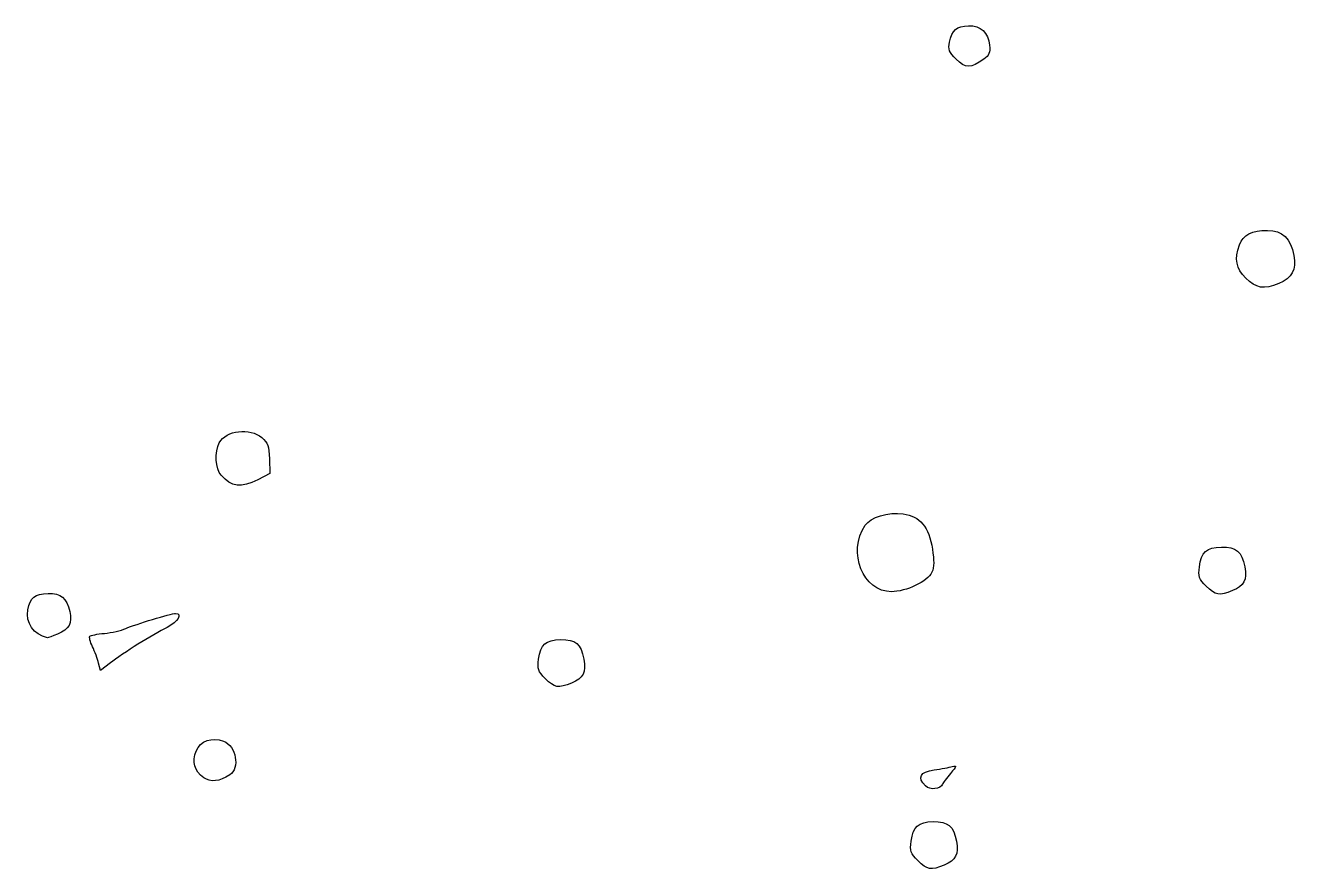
# Model space of a CAD drawing. Header units: centimetres. Extents: x -8.8 to 7.3, y -4.6 to 6.7.
# Drawn here: x -7.5 to 4.87, y -2.91 to 5.32 of the extents above; entities that cross this region are included whole.
import ezdxf

# ---------------------------------------------------------------- set-up
doc = ezdxf.new("R2010")
doc.units = ezdxf.units.CM
doc.header["$MEASUREMENT"] = 0
doc.layers.add('Layer 1', color=7, linetype='Continuous')

msp = doc.modelspace()

# ---------------------------------------------------------------- linework, layer by layer
at = {"layer": 'Layer 1'}
for points, knots in [([(1.82675, 4.98791), (1.87921, 5.02518), (1.8911, 5.05346), (1.88425, 5.12463), (1.88425, 5.12463), (1.87224, 5.24918), (1.79771, 5.31813), (1.67871, 5.31476), (1.67871, 5.31476), (1.56442, 5.31152), (1.51647, 5.27029), (1.49351, 5.15554), (1.49351, 5.15554), (1.47926, 5.08426), (1.48953, 5.05803), (1.55888, 4.98868), (1.55888, 4.98868), (1.64827, 4.89929), (1.70181, 4.89914), (1.82675, 4.98791)], [0, 0, 0, 0, 0.16666667, 0.16666667, 0.16666667, 0.16666667, 0.33333333, 0.33333333, 0.33333333, 0.33333333, 0.5, 0.5, 0.5, 0.5, 0.66666667, 0.66666667, 0.66666667, 0.66666667, 1, 1, 1, 1]), ([(4.69627, 2.80444), (4.82682, 2.85899), (4.87042, 2.93988), (4.84439, 3.07925), (4.84439, 3.07925), (4.81393, 3.2424), (4.72952, 3.32259), (4.58828, 3.32259), (4.58828, 3.32259), (4.43516, 3.32259), (4.34843, 3.27817), (4.31515, 3.1827), (4.31515, 3.1827), (4.26468, 3.03793), (4.2808, 2.95345), (4.37733, 2.85692), (4.37733, 2.85692), (4.47694, 2.75732), (4.55338, 2.74474), (4.69627, 2.80444)], [0, 0, 0, 0, 0.16666667, 0.16666667, 0.16666667, 0.16666667, 0.33333333, 0.33333333, 0.33333333, 0.33333333, 0.5, 0.5, 0.5, 0.5, 0.66666667, 0.66666667, 0.66666667, 0.66666667, 1, 1, 1, 1]), ([(-5.23662, 0.89504), (-5.23662, 0.89504), (-5.11856, 0.95457), (-5.11856, 0.95457), (-5.11856, 0.95457), (-5.11856, 0.95457), (-5.12264, 1.09927), (-5.12264, 1.09927), (-5.12264, 1.09927), (-5.12604, 1.22025), (-5.13821, 1.25387), (-5.19687, 1.30432), (-5.19687, 1.30432), (-5.31216, 1.40349), (-5.54551, 1.37569), (-5.61004, 1.25511), (-5.61004, 1.25511), (-5.65851, 1.16454), (-5.64914, 1.00142), (-5.59181, 0.93767), (-5.59181, 0.93767), (-5.48969, 0.82412), (-5.39887, 0.81322), (-5.23662, 0.89504)], [0, 0, 0, 0, 0.14285714, 0.14285714, 0.14285714, 0.14285714, 0.28571429, 0.28571429, 0.28571429, 0.28571429, 0.42857143, 0.42857143, 0.42857143, 0.42857143, 0.57142857, 0.57142857, 0.57142857, 0.57142857, 0.71428571, 0.71428571, 0.71428571, 0.71428571, 1, 1, 1, 1]), ([(1.15944, -0.13693), (1.33663, -0.04844), (1.36074, 0.00253), (1.32725, 0.21769), (1.32725, 0.21769), (1.29351, 0.43436), (1.20606, 0.54048), (1.04325, 0.56232), (1.04325, 0.56232), (0.89825, 0.58177), (0.72434, 0.52964), (0.67305, 0.45136), (0.67305, 0.45136), (0.49862, 0.18515), (0.65026, -0.19637), (0.93049, -0.19637), (0.93049, -0.19637), (0.99149, -0.19637), (1.09341, -0.16991), (1.15944, -0.13693)], [0, 0, 0, 0, 0.16666667, 0.16666667, 0.16666667, 0.16666667, 0.33333333, 0.33333333, 0.33333333, 0.33333333, 0.5, 0.5, 0.5, 0.5, 0.66666667, 0.66666667, 0.66666667, 0.66666667, 1, 1, 1, 1]), ([(4.24583, -0.18562), (4.36136, -0.13735), (4.38951, -0.08274), (4.36578, 0.04706), (4.36578, 0.04706), (4.33879, 0.19464), (4.284, 0.24073), (4.13926, 0.23762), (4.13926, 0.23762), (3.99384, 0.23449), (3.94409, 0.19019), (3.92484, 0.04668), (3.92484, 0.04668), (3.91209, -0.04842), (3.9201, -0.07129), (3.99098, -0.14217), (3.99098, -0.14217), (4.08156, -0.23275), (4.11812, -0.23898), (4.24583, -0.18562)], [0, 0, 0, 0, 0.16666667, 0.16666667, 0.16666667, 0.16666667, 0.33333333, 0.33333333, 0.33333333, 0.33333333, 0.5, 0.5, 0.5, 0.5, 0.66666667, 0.66666667, 0.66666667, 0.66666667, 1, 1, 1, 1]), ([(-7.18417, -0.60895), (-7.06949, -0.56104), (-7.03867, -0.50382), (-7.06489, -0.38755), (-7.06489, -0.38755), (-7.09438, -0.25679), (-7.15083, -0.21001), (-7.27521, -0.21328), (-7.27521, -0.21328), (-7.40608, -0.21671), (-7.44974, -0.25177), (-7.4722, -0.37148), (-7.4722, -0.37148), (-7.49643, -0.50067), (-7.41704, -0.61384), (-7.28068, -0.64448), (-7.28068, -0.64448), (-7.27658, -0.6454), (-7.23315, -0.62941), (-7.18417, -0.60895)], [0, 0, 0, 0, 0.16666667, 0.16666667, 0.16666667, 0.16666667, 0.33333333, 0.33333333, 0.33333333, 0.33333333, 0.5, 0.5, 0.5, 0.5, 0.66666667, 0.66666667, 0.66666667, 0.66666667, 1, 1, 1, 1]), ([(-6.40179, -0.70784), (-6.30721, -0.64904), (-6.17921, -0.57515), (-6.11737, -0.54363), (-6.11737, -0.54363), (-6.01331, -0.49061), (-5.96383, -0.40803), (-6.03611, -0.40803), (-6.03611, -0.40803), (-6.0796, -0.40803), (-6.42472, -0.51217), (-6.52086, -0.5543), (-6.52086, -0.5543), (-6.56451, -0.57343), (-6.65737, -0.59458), (-6.72722, -0.60129), (-6.72722, -0.60129), (-6.79706, -0.608), (-6.86112, -0.62042), (-6.86959, -0.62888), (-6.86959, -0.62888), (-6.87805, -0.63734), (-6.86647, -0.68339), (-6.84386, -0.7312), (-6.84386, -0.7312), (-6.82125, -0.77902), (-6.79459, -0.85086), (-6.78462, -0.89086), (-6.78462, -0.89086), (-6.78462, -0.89086), (-6.76649, -0.96358), (-6.76649, -0.96358), (-6.76649, -0.96358), (-6.76649, -0.96358), (-6.67013, -0.88916), (-6.67013, -0.88916), (-6.67013, -0.88916), (-6.61714, -0.84823), (-6.49638, -0.76663), (-6.40179, -0.70784)], [0, 0, 0, 0, 0.09090909, 0.09090909, 0.09090909, 0.09090909, 0.18181818, 0.18181818, 0.18181818, 0.18181818, 0.27272727, 0.27272727, 0.27272727, 0.27272727, 0.36363636, 0.36363636, 0.36363636, 0.36363636, 0.45454545, 0.45454545, 0.45454545, 0.45454545, 0.54545455, 0.54545455, 0.54545455, 0.54545455, 0.63636364, 0.63636364, 0.63636364, 0.63636364, 0.72727273, 0.72727273, 0.72727273, 0.72727273, 0.81818182, 0.81818182, 0.81818182, 0.81818182, 1, 1, 1, 1]), ([(-2.18354, -1.0852), (-2.06801, -1.03693), (-2.03986, -0.98232), (-2.0636, -0.85253), (-2.0636, -0.85253), (-2.09058, -0.70495), (-2.14538, -0.65885), (-2.29011, -0.66196), (-2.29011, -0.66196), (-2.43554, -0.66509), (-2.48528, -0.70939), (-2.50453, -0.85291), (-2.50453, -0.85291), (-2.51729, -0.948), (-2.50927, -0.97087), (-2.43839, -1.04176), (-2.43839, -1.04176), (-2.34782, -1.13233), (-2.31126, -1.13856), (-2.18354, -1.0852)], [0, 0, 0, 0, 0.16666667, 0.16666667, 0.16666667, 0.16666667, 0.33333333, 0.33333333, 0.33333333, 0.33333333, 0.5, 0.5, 0.5, 0.5, 0.66666667, 0.66666667, 0.66666667, 0.66666667, 1, 1, 1, 1]), ([(-5.50883, -1.9799), (-5.40735, -1.91427), (-5.44627, -1.69799), (-5.56787, -1.65176), (-5.56787, -1.65176), (-5.68231, -1.60825), (-5.79448, -1.64806), (-5.83575, -1.74682), (-5.83575, -1.74682), (-5.8792, -1.85083), (-5.85319, -1.94242), (-5.76185, -2.00701), (-5.76185, -2.00701), (-5.69554, -2.0539), (-5.60887, -2.04461), (-5.50883, -1.9799)], [0, 0, 0, 0, 0.2, 0.2, 0.2, 0.2, 0.4, 0.4, 0.4, 0.4, 0.6, 0.6, 0.6, 0.6, 1, 1, 1, 1]), ([(1.42579, -2.07043), (1.43082, -2.05727), (1.46593, -2.00966), (1.50381, -1.96465), (1.50381, -1.96465), (1.5635, -1.89371), (1.5658, -1.88482), (1.52112, -1.89797), (1.52112, -1.89797), (1.49276, -1.90632), (1.41301, -1.92113), (1.34388, -1.93088), (1.34388, -1.93088), (1.20716, -1.95018), (1.17817, -2.00463), (1.26068, -2.08715), (1.26068, -2.08715), (1.30356, -2.13002), (1.40703, -2.11955), (1.42579, -2.07043)], [0, 0, 0, 0, 0.16666667, 0.16666667, 0.16666667, 0.16666667, 0.33333333, 0.33333333, 0.33333333, 0.33333333, 0.5, 0.5, 0.5, 0.5, 0.66666667, 0.66666667, 0.66666667, 0.66666667, 1, 1, 1, 1]), ([(1.44125, -2.85791), (1.55678, -2.80964), (1.58493, -2.75503), (1.5612, -2.62524), (1.5612, -2.62524), (1.53421, -2.47766), (1.47942, -2.43156), (1.33468, -2.43467), (1.33468, -2.43467), (1.18926, -2.4378), (1.13951, -2.4821), (1.12026, -2.62562), (1.12026, -2.62562), (1.10751, -2.72071), (1.11552, -2.74358), (1.1864, -2.81446), (1.1864, -2.81446), (1.27697, -2.90504), (1.31354, -2.91127), (1.44125, -2.85791)], [0, 0, 0, 0, 0.16666667, 0.16666667, 0.16666667, 0.16666667, 0.33333333, 0.33333333, 0.33333333, 0.33333333, 0.5, 0.5, 0.5, 0.5, 0.66666667, 0.66666667, 0.66666667, 0.66666667, 1, 1, 1, 1])]:
    msp.add_open_spline(points, degree=3, knots=knots, dxfattribs=at)

doc.saveas('drawing.dxf')
